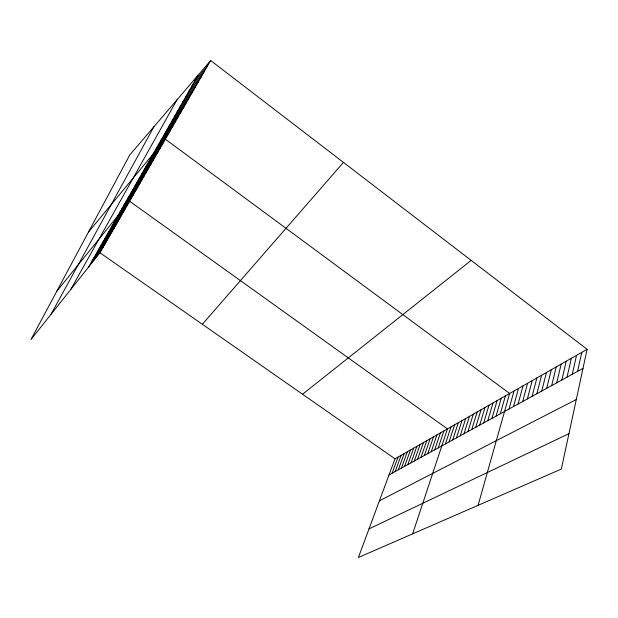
<?xml version="1.0" encoding="UTF-8"?>
<svg xmlns="http://www.w3.org/2000/svg" width="618" height="618" viewBox="0 0 618 618"><rect width="100%" height="100%" fill="white"/><g stroke="black" fill="none" stroke-linecap="round" stroke-linejoin="round"><path stroke-width="0.93" d="M587.1 349.325L561.329 469.077L358.401 557.475L395.01 458.803L587.1 349.325L210.668 60.525L129.78 154.917L30.9 339.606L99.954 252.77L210.668 60.525M577.598 371.356L581.777 352.353M572.276 374.284L576.532 355.342M567.023 377.165L571.349 358.301M561.839 380.016L566.235 361.213M556.718 382.82L561.183 364.095M551.673 385.593L556.2 366.93M546.683 388.336L551.279 369.742M541.762 391.039L546.42 372.507M536.911 393.705L541.615 375.242M532.113 396.339L536.88 377.946M527.378 398.934L532.198 380.611M522.697 401.507L527.571 383.245M518.077 404.041L523.006 385.848M513.519 406.551L518.494 388.421M509.008 409.023L514.037 390.962M478.077 505.346L509.634 393.473L165.354 139.212L88.474 232.074M500.294 413.813L505.408 395.883M496.069 416.13L501.237 398.262M491.905 418.417L497.111 400.611M487.78 420.68L493.025 402.936M483.709 422.921L488.992 405.238M479.684 425.13L485.006 407.509M475.698 427.316L481.059 409.757M471.766 429.479L477.158 411.982M467.872 431.611L473.303 414.184M464.018 433.728L469.487 416.354M460.217 435.814L465.709 418.51M456.455 437.884L461.978 420.634M452.731 439.931L458.286 422.735M449.047 441.947L454.632 424.821M445.408 443.948L451.016 426.876M412.639 533.852L447.447 428.915L129.626 201.244L56.732 291.356M438.239 447.888L443.909 430.931M434.717 449.819L440.41 432.924M431.225 451.735L436.941 434.902M427.772 453.627L433.519 436.856M424.357 455.505L430.128 438.788M420.982 457.359L426.768 440.704M417.637 459.197L423.446 442.596M414.33 461.013L420.155 444.466M411.055 462.812L416.903 446.327M407.81 464.597L413.681 448.158M404.605 466.358L410.491 449.981M401.43 468.096L407.332 451.781M398.286 469.827L404.211 453.558M395.172 471.534L401.113 455.327M392.09 473.226L398.046 457.073M51.008 314.323L153.928 126.744M70.653 289.618L177.034 99.776M88.753 266.86L197.93 75.396M92.121 260.958L103.384 246.814M90.429 263.925L101.661 249.811M99.073 248.753L110.475 234.508M97.304 251.858L108.675 237.636M95.558 254.925L106.891 240.726M93.828 257.953L105.13 243.786M104.496 239.243L115.999 224.913M102.673 242.449L114.137 228.15M100.865 245.624L112.291 231.348M110.104 229.409L121.707 215.002M108.22 232.723L119.784 218.347M106.35 236.006L117.876 221.646M115.914 219.22L127.609 204.743M113.959 222.658L125.624 208.204M112.02 226.049L123.654 211.619M121.931 208.675L133.727 194.129M119.9 212.237L131.665 197.706M126.057 201.429L137.922 186.837M123.979 205.076L135.813 190.506M132.445 190.236L144.411 175.582M130.29 194.013L142.225 179.374M128.165 197.745L140.062 183.129M136.833 182.534L148.861 167.841M134.624 186.412L146.62 171.734M141.337 174.647L153.426 159.915M139.073 178.617L151.132 163.901M145.948 166.551L158.108 151.789M143.623 170.622L155.751 155.875M150.684 158.254L162.905 143.461M148.297 162.426L160.495 147.648M155.612 149.602L167.903 134.786M160.757 140.587L173.11 125.748M158.169 145.122L170.491 130.298M166.041 131.317L178.455 116.462M163.376 135.983L175.767 121.136M168.737 126.59L181.182 111.719M174.245 116.933L186.752 102.047M171.472 121.792L183.948 106.922M179.908 106.991L192.484 92.105M177.057 111.997L189.595 97.111M182.804 101.916L195.404 87.03M185.74 96.763L198.37 81.877M191.742 86.234L204.434 71.356M188.722 91.541L201.383 76.655M194.817 80.858L207.524 65.979M202.356 324.28L343.454 162.403M302.55 394.238L471.155 260.371M389.039 474.902L582.998 368.398M379.413 500.843L576.3 399.506M369.016 528.884L568.946 433.666M99.954 252.77L395.01 458.803"/></g></svg>
